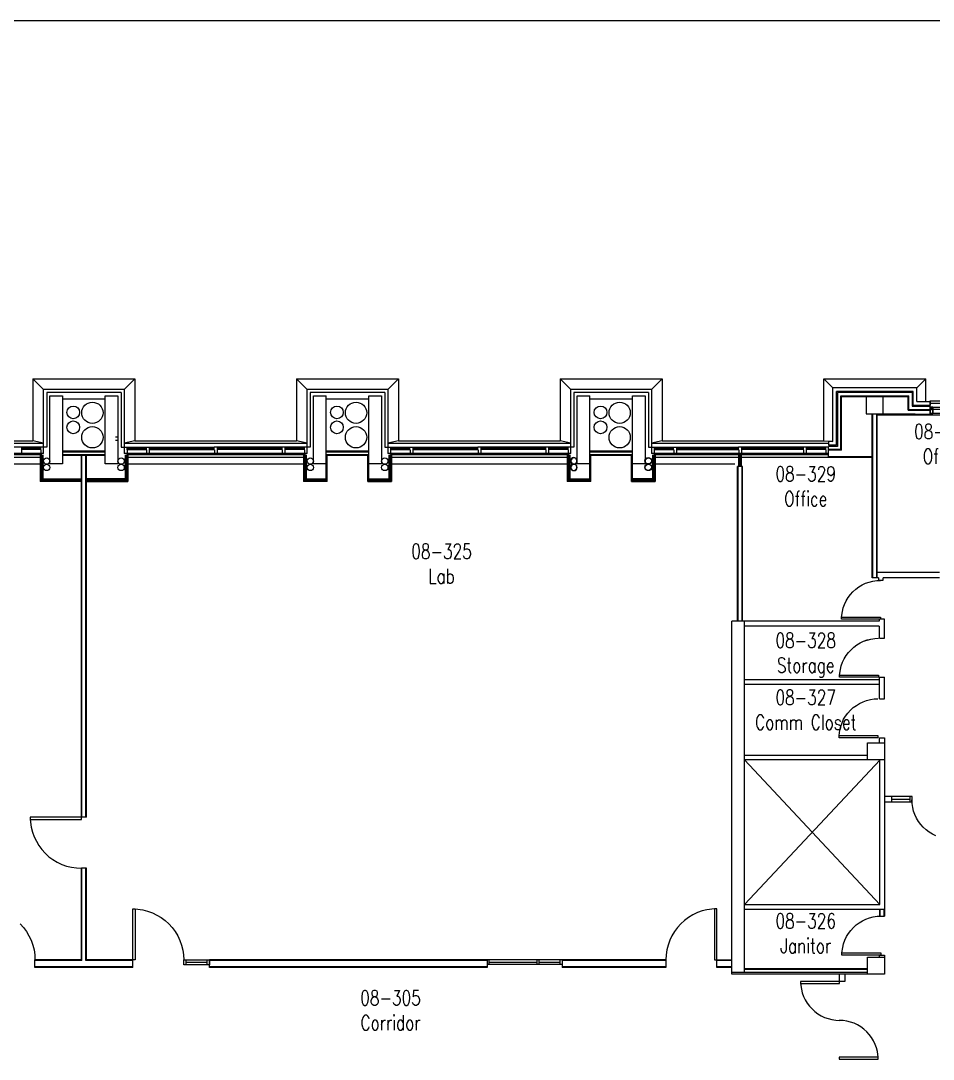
# Model space of a CAD drawing. Extents: x 11182 to 734459, y -1391328 to 152085.
# Drawn here: x 423618 to 445076, y -826823 to -802398 of the extents above; entities that cross this region are included whole.
import ezdxf
from ezdxf.enums import TextEntityAlignment as Align

# ---------------------------------------------------------------- set-up
doc = ezdxf.new("R2010")
doc.units = 0
doc.header["$LTSCALE"] = 500
doc.header["$MEASUREMENT"] = 0
doc.layers.add('0_Defpoints', color=106, linetype='CONTINUOUS', plot=False)
for name, color, linetype in [('0_room_data', 7, 'CONTINUOUS'), ('1_Wall_Exist', 251, 'CONTINUOUS'), ('3_Text', 7, 'CONTINUOUS')]:
    doc.layers.add(name, color=color, linetype=linetype)
doc.styles.add('1_200', font='simplex.shx', dxfattribs={"width": 0.75, "height": 460})

# ---------------------------------------------------------------- blocks, each defined once
blk = doc.blocks.new('room_data')
at = {"layer": '3_Text', "style": '1_200', "width": 0.75}
for tag, p in [('ROOMNUM', (0, 0)), ('ROOMUSE', (0, -575))]:
    blk.add_attdef(tag, text='', height=345, dxfattribs=at).set_placement(p, align=Align.MIDDLE_CENTER)

msp = doc.modelspace()

# ---------------------------------------------------------------- linework, layer by layer
at = {"layer": '0_Defpoints'}
msp.add_lwpolyline([(375129, -802398), (375129, -868101), (476670, -868101), (476670, -802398)], close=True, dxfattribs=at)
at = {"layer": '1_Wall_Exist'}
for p, q in [((423902, -810819), (426302, -810819)), ((423902, -810819), (423902, -812281)), ((424152, -811069), (423902, -810819)), ((426302, -810819), (426052, -811069)), ((426302, -810819), (426302, -812281)), ((430102, -810819), (432502, -810819)), ((430102, -810819), (430102, -812281)), ((430352, -811069), (430102, -810819)), ((432502, -810819), (432252, -811069)), ((432502, -810819), (432502, -812281)), ((436302, -810819), (436302, -812281)), ((436552, -811069), (436302, -810819)), ((436302, -810819), (438702, -810819)), ((438702, -810819), (438452, -811069)), ((438702, -810819), (438702, -812281)), ((442502, -812281), (442502, -810819)), ((442502, -810819), (444902, -810819)), ((442502, -810819), (442712, -811029)), ((444902, -810819), (444692, -811029)), ((444902, -811344), (444902, -810819)), ((426052, -811069), (424152, -811069)), ((424152, -812580), (424152, -811069)), ((425977, -811144), (424227, -811144)), ((424227, -811144), (424227, -812428)), ((425977, -811144), (425977, -812428)), ((426052, -811069), (426052, -812580)), ((432252, -811069), (430352, -811069)), ((430352, -812580), (430352, -811069)), ((432177, -811144), (430427, -811144)), ((430427, -811144), (430427, -812428)), ((432177, -811144), (432177, -812428)), ((432252, -811069), (432252, -812580)), ((438452, -811069), (436552, -811069)), ((436552, -812580), (436552, -811069)), ((438377, -811144), (436627, -811144)), ((436627, -811144), (436627, -812428)), ((438377, -811144), (438377, -812428)), ((438452, -811069), (438452, -812580)), ((442712, -812293), (442712, -811029)), ((444692, -811029), (442712, -811029)), ((444602, -811119), (442802, -811119)), ((442802, -812383), (442802, -811119)), ((444577, -811144), (442827, -811144)), ((442827, -811144), (442827, -812408)), ((444577, -811144), (444577, -811466)), ((444602, -811441), (444602, -811119)), ((444692, -811351), (444692, -811029)), ((424302, -812819), (424302, -811219)), ((424302, -811219), (424602, -811219)), ((424602, -811219), (424602, -812819)), ((424602, -811294), (425602, -811294)), ((425602, -812819), (425602, -811219)), ((425602, -811219), (425902, -811219)), ((425902, -811219), (425902, -812819)), ((430502, -812819), (430502, -811219)), ((430502, -811219), (430802, -811219)), ((430802, -813216), (430802, -811219)), ((430802, -811294), (431802, -811294)), ((431802, -811219), (432102, -811219)), ((431802, -813216), (431802, -811219)), ((432102, -811219), (432102, -812819)), ((436702, -812819), (436702, -811219)), ((436702, -811219), (437002, -811219)), ((437002, -813216), (437002, -811219)), ((437002, -811294), (438002, -811294)), ((438002, -811219), (438302, -811219)), ((438002, -813216), (438002, -811219)), ((438302, -811219), (438302, -812819)), ((442902, -812483), (442902, -811219)), ((442902, -811219), (444502, -811219)), ((442918, -812499), (442918, -811235)), ((442918, -811235), (444486, -811235)), ((443502, -811247), (443502, -811647)), ((443902, -811247), (443502, -811247)), ((443902, -811647), (443902, -811247)), ((444486, -811557), (444486, -811235)), ((444502, -811541), (444502, -811219)), ((444692, -811351), (445002, -811351)), ((445002, -811341), (445002, -811441)), ((445002, -811341), (448602, -811341)), ((445002, -811665), (445002, -811341)), ((445002, -811391), (448602, -811391)), ((443502, -811647), (444652, -811647)), ((443643, -815504), (443643, -811647)), ((443656, -815504), (443656, -811647)), ((443748, -815504), (443748, -811647)), ((443761, -815504), (443761, -811647)), ((443761, -811649), (445002, -811649)), ((444486, -811557), (445002, -811557)), ((444502, -811541), (445002, -811541)), ((444577, -811466), (445002, -811466)), ((444602, -811441), (445002, -811441)), ((445002, -811665), (445002, -811466)), ((445002, -811506), (445002, -811486)), ((445068, -811486), (445002, -811486)), ((445002, -811498), (445005, -811498)), ((445007, -811506), (445002, -811506)), ((445002, -811541), (445028, -811541)), ((445002, -811638), (445002, -811541)), ((445066, -811638), (445002, -811638)), ((445005, -811496), (445005, -811486)), ((445005, -811496), (445010, -811491)), ((445005, -811501), (445005, -811503)), ((445010, -811501), (445005, -811501)), ((445005, -811503), (445007, -811503)), ((445007, -811524), (445005, -811526)), ((445005, -811524), (445007, -811524)), ((445005, -811531), (445005, -811524)), ((445005, -811529), (445010, -811526)), ((445012, -811529), (445005, -811529)), ((445005, -811531), (445007, -811531)), ((445007, -811534), (445005, -811531)), ((445005, -811539), (445007, -811539)), ((445005, -811544), (445005, -811546)), ((445007, -811544), (445005, -811544)), ((445007, -811546), (445005, -811544)), ((445005, -811546), (445010, -811546)), ((445005, -811549), (445005, -811635)), ((445012, -811549), (445005, -811549)), ((445005, -811635), (445012, -811635)), ((445007, -811503), (445007, -811506)), ((445007, -811531), (445007, -811546)), ((445012, -811544), (445007, -811541)), ((445010, -811491), (445010, -811498)), ((445010, -811498), (445012, -811498)), ((445010, -811503), (445010, -811501)), ((445061, -811503), (445010, -811503)), ((445010, -811524), (445023, -811524)), ((445010, -811526), (445010, -811524)), ((445010, -811546), (445010, -811541)), ((445012, -811498), (445012, -811503)), ((445012, -811526), (445012, -811529)), ((445020, -811526), (445012, -811526)), ((445012, -811541), (445012, -811544)), ((445012, -811546), (445012, -811549)), ((445028, -811546), (445012, -811546)), ((445012, -811633), (445017, -811633)), ((445012, -811635), (445012, -811633)), ((445017, -811633), (445017, -811635)), ((445017, -811635), (445053, -811635)), ((445020, -811539), (445020, -811526)), ((445025, -811541), (445020, -811539)), ((445023, -811524), (445023, -811539)), ((445023, -811539), (445025, -811541)), ((445028, -811501), (445043, -811501)), ((445028, -811503), (445028, -811501)), ((445028, -811506), (445043, -811503)), ((445028, -811541), (445028, -811506)), ((445053, -811511), (445028, -811511)), ((445028, -811549), (445028, -811546)), ((445030, -811549), (445028, -811549)), ((445030, -811496), (445040, -811496)), ((445030, -811501), (445030, -811496)), ((445030, -811526), (445035, -811531)), ((445030, -811541), (445030, -811526)), ((445040, -811541), (445030, -811541)), ((445030, -811544), (445030, -811549)), ((445040, -811544), (445030, -811544)), ((445033, -811501), (445033, -811496)), ((445033, -811511), (445033, -811521)), ((445033, -811521), (445035, -811529)), ((445035, -811529), (445038, -811521)), ((445035, -811531), (445040, -811526)), ((445038, -811501), (445038, -811496)), ((445038, -811521), (445038, -811511)), ((445040, -811496), (445040, -811501)), ((445040, -811526), (445040, -811541)), ((445040, -811549), (445040, -811544)), ((445043, -811549), (445040, -811549)), ((445043, -811501), (445043, -811541)), ((445043, -811521), (445045, -811521)), ((445045, -811529), (445043, -811529)), ((445043, -811539), (445053, -811539)), ((445043, -811541), (445061, -811541)), ((445043, -811546), (445043, -811549)), ((445058, -811546), (445043, -811546)), ((445045, -811521), (445045, -811529)), ((445053, -811539), (445053, -811511)), ((445053, -811633), (445058, -811633)), ((445053, -811635), (445053, -811633)), ((445055, -811506), (445055, -811541)), ((445076, -811511), (445055, -811511)), ((445055, -811519), (445076, -811516)), ((445076, -811529), (445055, -811529)), ((445055, -811536), (445076, -811536)), ((445058, -811498), (445061, -811498)), ((445058, -811503), (445058, -811498)), ((445058, -811549), (445058, -811546)), ((445063, -811549), (445058, -811549)), ((445058, -811633), (445058, -811635)), ((445058, -811635), (445063, -811635)), ((445061, -811491), (445066, -811496)), ((445061, -811498), (445061, -811491)), ((445061, -811501), (445061, -811503)), ((445066, -811501), (445061, -811501)), ((445061, -811516), (445061, -811529)), ((445061, -811541), (445061, -811546)), ((445061, -811546), (445066, -811546)), ((445063, -811503), (445066, -811503)), ((445063, -811506), (445063, -811503)), ((445066, -811506), (445063, -811506)), ((445063, -811536), (446763, -811536)), ((445063, -811541), (445066, -811541)), ((445063, -811544), (445063, -811541)), ((445066, -811544), (445063, -811544)), ((445063, -811635), (445063, -811549)), ((445066, -811486), (445066, -811496)), ((445068, -811498), (445066, -811506)), ((445066, -811498), (445068, -811498)), ((445066, -811503), (445066, -811501)), ((445066, -811541), (445066, -811638)), ((448539, -811638), (445066, -811638)), ((445068, -811486), (448536, -811486)), ((445068, -811501), (445068, -811486)), ((445068, -811498), (445071, -811511)), ((445068, -811549), (445071, -811536)), ((445068, -811546), (445068, -811549)), ((443761, -811665), (445002, -811665)), ((445002, -811665), (448602, -811665)), ((419852, -812331), (424152, -812331)), ((420102, -812281), (423902, -812281)), ((424152, -812331), (423902, -812281)), ((425842, -812187), (425892, -812187)), ((425842, -812262), (425892, -812262)), ((426302, -812281), (426052, -812331)), ((426052, -812331), (430352, -812331)), ((426302, -812281), (430102, -812281)), ((430352, -812331), (430102, -812281)), ((432502, -812281), (432252, -812331)), ((432252, -812331), (436552, -812331)), ((432502, -812281), (436302, -812281)), ((436552, -812331), (436302, -812281)), ((438702, -812281), (438452, -812331)), ((438452, -812331), (442612, -812331)), ((438702, -812281), (442502, -812281)), ((442502, -812281), (442712, -812293)), ((442612, -812293), (442612, -812383)), ((442712, -812293), (442612, -812293)), ((442802, -812383), (442612, -812383)), ((424089, -812607), (419916, -812607)), ((424152, -812580), (421971, -812580)), ((424227, -812428), (422037, -812428)), ((423631, -812428), (423631, -812580)), ((424087, -812453), (423631, -812453)), ((424087, -812479), (423631, -812479)), ((424070, -812607), (424070, -813235)), ((424084, -812453), (424087, -812441)), ((424087, -812491), (424084, -812479)), ((424087, -812491), (424087, -812428)), ((424089, -812491), (424087, -812491)), ((424089, -812491), (424089, -812580)), ((424089, -812607), (424089, -813216)), ((424089, -812607), (424089, -812648)), ((424111, -812607), (424089, -812607)), ((424092, -812610), (424092, -812646)), ((424109, -812610), (424092, -812610)), ((424104, -812614), (424109, -812614)), ((424104, -812614), (424104, -812617)), ((424104, -812617), (424111, -812617)), ((424109, -812614), (424109, -812610)), ((424111, -812607), (424111, -813194)), ((424111, -812617), (424111, -812607)), ((424133, -812607), (424133, -813194)), ((425602, -812519), (424602, -812519)), ((425602, -812544), (424602, -812544)), ((425602, -812608), (424602, -812608)), ((425602, -812624), (424602, -812624)), ((425043, -821132), (425043, -812624)), ((425056, -821132), (425056, -812624)), ((425148, -821132), (425148, -812624)), ((425161, -821132), (425161, -812624)), ((425977, -812428), (428168, -812428)), ((428171, -812580), (426052, -812580)), ((426072, -812607), (426072, -813194)), ((426094, -812607), (426094, -813194)), ((426094, -812607), (426116, -812607)), ((426094, -812617), (426094, -812607)), ((426101, -812617), (426094, -812617)), ((426096, -812610), (426113, -812610)), ((426096, -812614), (426096, -812610)), ((426101, -812614), (426096, -812614)), ((426101, -812614), (426101, -812617)), ((426113, -812610), (426113, -812646)), ((426116, -812453), (426571, -812453)), ((426116, -812479), (426571, -812479)), ((426116, -812491), (426116, -812580)), ((426116, -812491), (426118, -812491)), ((426116, -812607), (426116, -813216)), ((430289, -812607), (426116, -812607)), ((426116, -812607), (426116, -812648)), ((426118, -812491), (426118, -812428)), ((426121, -812453), (426118, -812441)), ((426118, -812491), (426121, -812479)), ((426135, -812607), (426135, -813235)), ((426569, -812453), (426571, -812441)), ((426571, -812491), (426569, -812479)), ((426571, -812491), (426571, -812428)), ((426574, -812491), (426571, -812491)), ((426574, -812491), (426574, -812580)), ((426637, -812428), (426637, -812580)), ((426637, -812453), (428168, -812453)), ((426637, -812479), (428168, -812479)), ((428166, -812453), (428168, -812441)), ((428168, -812491), (428166, -812479)), ((428234, -812428), (428168, -812428)), ((428168, -812491), (428168, -812428)), ((428171, -812491), (428168, -812491)), ((428171, -812491), (428171, -812580)), ((430352, -812580), (428171, -812580)), ((428234, -812428), (428234, -812580)), ((430427, -812428), (428237, -812428)), ((429765, -812453), (428237, -812453)), ((429765, -812479), (428237, -812479)), ((429763, -812453), (429765, -812441)), ((429765, -812491), (429763, -812479)), ((429765, -812491), (429765, -812428)), ((429768, -812491), (429765, -812491)), ((429768, -812491), (429768, -812580)), ((429831, -812428), (429831, -812580)), ((430287, -812453), (429831, -812453)), ((430287, -812479), (429831, -812479)), ((430270, -812607), (430270, -813235)), ((430284, -812453), (430287, -812441)), ((430287, -812491), (430284, -812479)), ((430287, -812491), (430287, -812428)), ((430289, -812491), (430287, -812491)), ((430289, -812491), (430289, -812580)), ((430289, -812607), (430289, -813216)), ((430289, -812607), (430289, -812648)), ((430311, -812607), (430289, -812607)), ((430309, -812610), (430292, -812610)), ((430292, -812610), (430292, -812646)), ((430304, -812614), (430304, -812617)), ((430304, -812614), (430309, -812614)), ((430304, -812617), (430311, -812617)), ((430309, -812614), (430309, -812610)), ((430311, -812607), (430311, -813194)), ((430311, -812617), (430311, -812607)), ((430333, -812607), (430333, -813194)), ((431802, -812519), (430802, -812519)), ((431802, -812544), (430802, -812544)), ((431802, -812608), (430802, -812608)), ((431802, -812624), (430802, -812624)), ((430821, -813235), (430821, -812624)), ((431783, -813235), (431783, -812624)), ((432177, -812428), (434368, -812428)), ((434371, -812580), (432252, -812580)), ((432272, -812607), (432272, -813194)), ((432294, -812607), (432294, -813194)), ((432294, -812617), (432294, -812607)), ((432294, -812607), (432316, -812607)), ((432301, -812617), (432294, -812617)), ((432296, -812610), (432313, -812610)), ((432296, -812614), (432296, -812610)), ((432301, -812614), (432296, -812614)), ((432301, -812614), (432301, -812617)), ((432313, -812610), (432313, -812646)), ((432316, -812453), (432771, -812453)), ((432316, -812479), (432771, -812479)), ((432316, -812491), (432316, -812580)), ((432316, -812491), (432318, -812491)), ((432316, -812607), (432316, -813216)), ((436489, -812607), (432316, -812607)), ((432316, -812607), (432316, -812648)), ((432318, -812491), (432318, -812428)), ((432321, -812453), (432318, -812441)), ((432318, -812491), (432321, -812479)), ((432335, -812607), (432335, -813235)), ((432769, -812453), (432771, -812441)), ((432771, -812491), (432769, -812479)), ((432771, -812491), (432771, -812428)), ((432774, -812491), (432771, -812491)), ((432774, -812491), (432774, -812580)), ((432837, -812428), (432837, -812580)), ((432837, -812453), (434368, -812453)), ((432837, -812479), (434368, -812479)), ((434366, -812453), (434368, -812441)), ((434368, -812491), (434366, -812479)), ((434434, -812428), (434368, -812428)), ((434368, -812491), (434368, -812428)), ((434371, -812491), (434368, -812491)), ((434371, -812491), (434371, -812580)), ((436552, -812580), (434371, -812580)), ((434434, -812428), (434434, -812580)), ((436627, -812428), (434437, -812428)), ((435965, -812453), (434437, -812453)), ((435965, -812479), (434437, -812479)), ((435963, -812453), (435965, -812441)), ((435965, -812491), (435963, -812479)), ((435965, -812491), (435965, -812428)), ((435968, -812491), (435965, -812491)), ((435968, -812491), (435968, -812580)), ((436031, -812428), (436031, -812580)), ((436487, -812453), (436031, -812453)), ((436487, -812479), (436031, -812479)), ((436470, -812607), (436470, -813235)), ((436484, -812453), (436487, -812441)), ((436487, -812491), (436484, -812479)), ((436487, -812491), (436487, -812428)), ((436489, -812491), (436487, -812491)), ((436489, -812491), (436489, -812580)), ((436489, -812607), (436489, -813216)), ((436489, -812607), (436489, -812648)), ((436511, -812607), (436489, -812607)), ((436492, -812610), (436492, -812646)), ((436509, -812610), (436492, -812610)), ((436504, -812614), (436509, -812614)), ((436504, -812614), (436504, -812617)), ((436504, -812617), (436511, -812617)), ((436509, -812614), (436509, -812610)), ((436511, -812607), (436511, -813194)), ((436511, -812617), (436511, -812607)), ((436533, -812607), (436533, -813194)), ((438002, -812519), (437002, -812519)), ((438002, -812544), (437002, -812544)), ((438002, -812608), (437002, -812608)), ((438002, -812624), (437002, -812624)), ((437021, -813235), (437021, -812624)), ((437983, -813235), (437983, -812624)), ((438377, -812428), (440498, -812428)), ((440501, -812580), (438452, -812580)), ((438472, -812607), (438472, -813194)), ((438494, -812607), (438494, -813194)), ((438494, -812607), (438516, -812607)), ((438494, -812617), (438494, -812607)), ((438501, -812617), (438494, -812617)), ((438496, -812610), (438513, -812610)), ((438496, -812614), (438496, -812610)), ((438501, -812614), (438496, -812614)), ((438501, -812614), (438501, -812617)), ((438513, -812610), (438513, -812646)), ((438516, -812453), (438971, -812453)), ((438516, -812479), (438971, -812479)), ((438516, -812491), (438516, -812580)), ((438516, -812491), (438518, -812491)), ((442612, -812607), (438516, -812607)), ((438516, -812607), (438516, -813216)), ((438516, -812607), (438516, -812648)), ((438518, -812491), (438518, -812428)), ((438521, -812453), (438518, -812441)), ((438518, -812491), (438521, -812479)), ((438535, -812607), (438535, -813235)), ((438969, -812453), (438971, -812441)), ((438971, -812491), (438969, -812479)), ((438971, -812491), (438971, -812428)), ((438974, -812491), (438971, -812491)), ((438974, -812491), (438974, -812580)), ((439037, -812428), (439037, -812580)), ((439037, -812453), (440498, -812453)), ((439037, -812479), (440498, -812479)), ((440496, -812453), (440498, -812441)), ((440498, -812491), (440496, -812479)), ((440564, -812428), (440498, -812428)), ((440498, -812491), (440498, -812428)), ((440501, -812491), (440498, -812491)), ((440501, -812491), (440501, -812580)), ((442612, -812580), (440501, -812580)), ((440502, -812880), (440502, -812580)), ((440518, -812880), (440518, -812580)), ((440534, -812580), (440534, -812880)), ((440550, -812580), (440550, -812880)), ((440564, -812428), (440564, -812580)), ((440565, -812880), (440565, -812580)), ((442612, -812428), (440567, -812428)), ((442025, -812453), (440567, -812453)), ((442025, -812479), (440567, -812479)), ((442023, -812453), (442025, -812441)), ((442025, -812491), (442023, -812479)), ((442025, -812491), (442025, -812428)), ((442028, -812491), (442025, -812491)), ((442028, -812491), (442028, -812580)), ((442091, -812428), (442091, -812580)), ((442547, -812453), (442091, -812453)), ((442547, -812479), (442091, -812479)), ((442544, -812453), (442547, -812441)), ((442547, -812491), (442544, -812479)), ((442547, -812491), (442547, -812428)), ((442549, -812491), (442547, -812491)), ((442549, -812491), (442549, -812580)), ((442827, -812408), (442612, -812408)), ((442612, -812667), (442612, -812408)), ((442902, -812483), (442612, -812483)), ((442918, -812499), (442612, -812499)), ((419916, -812665), (424089, -812665)), ((419935, -812819), (424070, -812819)), ((424111, -812648), (424089, -812648)), ((424109, -812646), (424092, -812646)), ((424104, -812639), (424111, -812639)), ((424104, -812639), (424104, -812642)), ((424104, -812642), (424109, -812642)), ((424109, -812642), (424109, -812646)), ((424111, -812639), (424111, -812648)), ((424602, -812819), (424302, -812819)), ((425902, -812819), (425602, -812819)), ((426094, -812639), (426094, -812648)), ((426101, -812639), (426094, -812639)), ((426094, -812648), (426116, -812648)), ((426101, -812642), (426096, -812642)), ((426096, -812642), (426096, -812646)), ((426096, -812646), (426113, -812646)), ((426101, -812639), (426101, -812642)), ((426116, -812665), (430289, -812665)), ((426135, -812819), (430270, -812819)), ((430311, -812648), (430289, -812648)), ((430309, -812646), (430292, -812646)), ((430304, -812639), (430304, -812642)), ((430304, -812639), (430311, -812639)), ((430304, -812642), (430309, -812642)), ((430309, -812642), (430309, -812646)), ((430311, -812639), (430311, -812648)), ((430802, -812819), (430502, -812819)), ((432102, -812819), (431802, -812819)), ((432294, -812639), (432294, -812648)), ((432301, -812639), (432294, -812639)), ((432294, -812648), (432316, -812648)), ((432301, -812642), (432296, -812642)), ((432296, -812642), (432296, -812646)), ((432296, -812646), (432313, -812646)), ((432301, -812639), (432301, -812642)), ((432316, -812665), (436489, -812665)), ((432335, -812819), (436470, -812819)), ((436511, -812648), (436489, -812648)), ((436509, -812646), (436492, -812646)), ((436504, -812639), (436511, -812639)), ((436504, -812639), (436504, -812642)), ((436504, -812642), (436509, -812642)), ((436509, -812642), (436509, -812646)), ((436511, -812639), (436511, -812648)), ((437002, -812819), (436702, -812819)), ((438302, -812819), (438002, -812819)), ((438494, -812639), (438494, -812648)), ((438501, -812639), (438494, -812639)), ((438494, -812648), (438516, -812648)), ((438501, -812642), (438496, -812642)), ((438496, -812642), (438496, -812646)), ((438496, -812646), (438513, -812646)), ((438501, -812639), (438501, -812642)), ((438516, -812665), (442612, -812665)), ((438535, -812819), (440408, -812819)), ((443643, -812651), (442612, -812651)), ((443643, -812667), (442612, -812667)), ((440475, -816520), (440475, -812880)), ((440593, -812880), (440475, -812880)), ((440488, -816520), (440488, -812880)), ((440580, -816520), (440580, -812880)), ((440593, -816520), (440593, -812880)), ((425043, -813235), (424070, -813235)), ((424111, -813152), (424089, -813152)), ((424089, -813152), (424089, -813216)), ((424089, -813172), (425043, -813172)), ((424111, -813194), (424089, -813194)), ((425043, -813216), (424089, -813216)), ((424130, -813216), (424089, -813216)), ((424092, -813155), (424092, -813191)), ((424109, -813155), (424092, -813155)), ((424109, -813191), (424092, -813191)), ((424092, -813196), (424092, -813213)), ((424096, -813196), (424092, -813196)), ((424128, -813213), (424092, -813213)), ((424096, -813201), (424096, -813196)), ((424099, -813201), (424096, -813201)), ((424099, -813194), (425043, -813194)), ((424099, -813201), (424099, -813194)), ((424104, -813159), (424109, -813159)), ((424104, -813159), (424104, -813162)), ((424104, -813162), (424111, -813162)), ((424104, -813184), (424111, -813184)), ((424104, -813184), (424104, -813187)), ((424104, -813187), (424109, -813187)), ((424109, -813159), (424109, -813155)), ((424109, -813187), (424109, -813191)), ((424111, -813162), (424111, -813152)), ((424111, -813184), (424111, -813194)), ((424121, -813194), (424130, -813194)), ((424121, -813201), (424121, -813194)), ((424124, -813201), (424121, -813201)), ((424124, -813201), (424124, -813196)), ((424124, -813196), (424128, -813196)), ((424128, -813196), (424128, -813213)), ((424130, -813194), (424130, -813216)), ((424546, -813194), (424546, -813216)), ((424555, -813194), (424546, -813194)), ((424587, -813216), (424546, -813216)), ((424548, -813196), (424548, -813213)), ((424552, -813196), (424548, -813196)), ((424584, -813213), (424548, -813213)), ((424552, -813201), (424552, -813196)), ((424555, -813201), (424552, -813201)), ((424555, -813201), (424555, -813194)), ((424577, -813194), (424587, -813194)), ((424577, -813201), (424577, -813194)), ((424580, -813201), (424577, -813201)), ((424580, -813201), (424580, -813196)), ((424580, -813196), (424584, -813196)), ((424584, -813196), (424584, -813213)), ((424587, -813194), (424587, -813216)), ((425002, -813194), (425002, -813216)), ((425012, -813194), (425002, -813194)), ((425043, -813216), (425002, -813216)), ((425005, -813196), (425005, -813213)), ((425009, -813196), (425005, -813196)), ((425041, -813213), (425005, -813213)), ((425009, -813201), (425009, -813196)), ((425012, -813201), (425009, -813201)), ((425012, -813201), (425012, -813194)), ((425034, -813194), (425043, -813194)), ((425034, -813201), (425034, -813194)), ((425037, -813201), (425034, -813201)), ((425037, -813201), (425037, -813196)), ((425037, -813196), (425041, -813196)), ((425041, -813196), (425041, -813213)), ((425043, -813194), (425043, -813216)), ((426116, -813172), (425161, -813172)), ((426106, -813194), (425161, -813194)), ((425161, -813194), (425161, -813216)), ((425171, -813194), (425161, -813194)), ((425161, -813216), (426116, -813216)), ((425161, -813216), (425203, -813216)), ((425161, -813235), (426135, -813235)), ((425164, -813196), (425164, -813213)), ((425168, -813196), (425164, -813196)), ((425164, -813213), (425200, -813213)), ((425168, -813201), (425168, -813196)), ((425168, -813201), (425171, -813201)), ((425171, -813201), (425171, -813194)), ((425193, -813194), (425203, -813194)), ((425193, -813201), (425193, -813194)), ((425193, -813201), (425196, -813201)), ((425196, -813201), (425196, -813196)), ((425196, -813196), (425200, -813196)), ((425200, -813196), (425200, -813213)), ((425203, -813194), (425203, -813216)), ((425618, -813194), (425618, -813216)), ((425628, -813194), (425618, -813194)), ((425618, -813216), (425659, -813216)), ((425621, -813196), (425621, -813213)), ((425625, -813196), (425621, -813196)), ((425621, -813213), (425657, -813213)), ((425625, -813201), (425625, -813196)), ((425625, -813201), (425628, -813201)), ((425628, -813201), (425628, -813194)), ((425650, -813194), (425659, -813194)), ((425650, -813201), (425650, -813194)), ((425650, -813201), (425652, -813201)), ((425652, -813201), (425652, -813196)), ((425652, -813196), (425657, -813196)), ((425657, -813196), (425657, -813213)), ((425659, -813194), (425659, -813216)), ((426074, -813194), (426074, -813216)), ((426084, -813194), (426074, -813194)), ((426074, -813216), (426116, -813216)), ((426077, -813196), (426077, -813213)), ((426081, -813196), (426077, -813196)), ((426077, -813213), (426113, -813213)), ((426081, -813201), (426081, -813196)), ((426081, -813201), (426084, -813201)), ((426084, -813201), (426084, -813194)), ((426094, -813152), (426116, -813152)), ((426094, -813162), (426094, -813152)), ((426101, -813162), (426094, -813162)), ((426094, -813184), (426094, -813194)), ((426101, -813184), (426094, -813184)), ((426094, -813194), (426116, -813194)), ((426096, -813155), (426113, -813155)), ((426096, -813159), (426096, -813155)), ((426101, -813159), (426096, -813159)), ((426101, -813187), (426096, -813187)), ((426096, -813187), (426096, -813191)), ((426096, -813191), (426113, -813191)), ((426101, -813159), (426101, -813162)), ((426101, -813184), (426101, -813187)), ((426106, -813201), (426106, -813194)), ((426106, -813201), (426109, -813201)), ((426109, -813201), (426109, -813196)), ((426109, -813196), (426113, -813196)), ((426113, -813155), (426113, -813191)), ((426113, -813196), (426113, -813213)), ((426116, -813152), (426116, -813216)), ((430821, -813235), (430270, -813235)), ((430311, -813152), (430289, -813152)), ((430289, -813152), (430289, -813216)), ((430289, -813172), (430802, -813172)), ((430311, -813194), (430289, -813194)), ((430802, -813216), (430289, -813216)), ((430330, -813216), (430289, -813216)), ((430309, -813155), (430292, -813155)), ((430292, -813155), (430292, -813191)), ((430309, -813191), (430292, -813191)), ((430292, -813196), (430292, -813213)), ((430296, -813196), (430292, -813196)), ((430328, -813213), (430292, -813213)), ((430296, -813201), (430296, -813196)), ((430299, -813201), (430296, -813201)), ((430299, -813194), (430793, -813194)), ((430299, -813201), (430299, -813194)), ((430304, -813159), (430309, -813159)), ((430304, -813159), (430304, -813162)), ((430304, -813162), (430311, -813162)), ((430304, -813184), (430311, -813184)), ((430304, -813184), (430304, -813187)), ((430304, -813187), (430309, -813187)), ((430309, -813159), (430309, -813155)), ((430309, -813187), (430309, -813191)), ((430311, -813162), (430311, -813152)), ((430311, -813184), (430311, -813194)), ((430321, -813194), (430330, -813194)), ((430321, -813201), (430321, -813194)), ((430324, -813201), (430321, -813201)), ((430324, -813201), (430324, -813196)), ((430324, -813196), (430328, -813196)), ((430328, -813196), (430328, -813213)), ((430330, -813194), (430330, -813216)), ((430761, -813194), (430761, -813216)), ((430771, -813194), (430761, -813194)), ((430802, -813216), (430761, -813216)), ((430764, -813196), (430764, -813213)), ((430768, -813196), (430764, -813196)), ((430800, -813213), (430764, -813213)), ((430768, -813201), (430768, -813196)), ((430771, -813201), (430768, -813201)), ((430771, -813201), (430771, -813194)), ((430793, -813201), (430793, -813194)), ((430793, -813194), (430802, -813194)), ((430796, -813201), (430793, -813201)), ((430796, -813201), (430796, -813196)), ((430796, -813196), (430800, -813196)), ((430800, -813196), (430800, -813213)), ((430802, -813194), (430802, -813216)), ((431783, -813235), (432335, -813235)), ((431802, -813172), (432294, -813172)), ((431802, -813194), (431802, -813216)), ((431812, -813194), (431802, -813194)), ((431802, -813216), (432316, -813216)), ((431844, -813216), (431802, -813216)), ((431809, -813196), (431805, -813196)), ((431805, -813196), (431805, -813213)), ((431841, -813213), (431805, -813213)), ((431809, -813201), (431809, -813196)), ((431812, -813201), (431809, -813201)), ((431812, -813194), (432294, -813194)), ((431812, -813201), (431812, -813194)), ((431834, -813194), (431844, -813194)), ((431834, -813201), (431834, -813194)), ((431837, -813201), (431834, -813201)), ((431837, -813201), (431837, -813196)), ((431837, -813196), (431841, -813196)), ((431841, -813196), (431841, -813213)), ((431844, -813194), (431844, -813216)), ((432274, -813194), (432274, -813216)), ((432284, -813194), (432274, -813194)), ((432316, -813216), (432274, -813216)), ((432277, -813196), (432277, -813213)), ((432281, -813196), (432277, -813196)), ((432313, -813213), (432277, -813213)), ((432281, -813201), (432281, -813196)), ((432284, -813201), (432281, -813201)), ((432284, -813201), (432284, -813194)), ((432294, -813152), (432316, -813152)), ((432294, -813162), (432294, -813152)), ((432301, -813162), (432294, -813162)), ((432294, -813184), (432294, -813194)), ((432301, -813184), (432294, -813184)), ((432294, -813194), (432316, -813194)), ((432296, -813155), (432313, -813155)), ((432296, -813159), (432296, -813155)), ((432301, -813159), (432296, -813159)), ((432301, -813187), (432296, -813187)), ((432296, -813187), (432296, -813191)), ((432296, -813191), (432313, -813191)), ((432301, -813159), (432301, -813162)), ((432301, -813184), (432301, -813187)), ((432306, -813201), (432306, -813194)), ((432309, -813201), (432306, -813201)), ((432309, -813201), (432309, -813196)), ((432309, -813196), (432313, -813196)), ((432313, -813155), (432313, -813191)), ((432313, -813196), (432313, -813213)), ((432316, -813152), (432316, -813216)), ((437021, -813235), (436470, -813235)), ((436511, -813152), (436489, -813152)), ((436489, -813152), (436489, -813216)), ((436511, -813194), (436489, -813194)), ((437002, -813216), (436489, -813216)), ((436489, -813216), (436530, -813216)), ((436492, -813155), (436492, -813191)), ((436509, -813155), (436492, -813155)), ((436509, -813191), (436492, -813191)), ((436492, -813196), (436492, -813213)), ((436496, -813196), (436492, -813196)), ((436492, -813213), (436528, -813213)), ((436496, -813201), (436496, -813196)), ((436496, -813201), (436499, -813201)), ((436499, -813201), (436499, -813194)), ((436504, -813159), (436509, -813159)), ((436504, -813159), (436504, -813162)), ((436504, -813162), (436511, -813162)), ((436504, -813184), (436511, -813184)), ((436504, -813184), (436504, -813187)), ((436504, -813187), (436509, -813187)), ((436509, -813159), (436509, -813155)), ((436509, -813187), (436509, -813191)), ((436511, -813162), (436511, -813152)), ((436511, -813172), (437002, -813172)), ((436511, -813184), (436511, -813194)), ((436993, -813194), (436511, -813194)), ((436521, -813194), (436530, -813194)), ((436521, -813201), (436521, -813194)), ((436521, -813201), (436524, -813201)), ((436524, -813201), (436524, -813196)), ((436524, -813196), (436528, -813196)), ((436528, -813196), (436528, -813213)), ((436530, -813194), (436530, -813216)), ((436961, -813194), (436961, -813216)), ((436971, -813194), (436961, -813194)), ((436961, -813216), (437002, -813216)), ((436964, -813196), (436964, -813213)), ((436968, -813196), (436964, -813196)), ((436964, -813213), (437000, -813213)), ((436968, -813201), (436968, -813196)), ((436968, -813201), (436971, -813201)), ((436971, -813201), (436971, -813194)), ((436993, -813194), (437002, -813194)), ((436993, -813201), (436993, -813194)), ((436993, -813201), (436996, -813201)), ((436996, -813201), (436996, -813196)), ((436996, -813196), (437000, -813196)), ((437000, -813196), (437000, -813213)), ((437002, -813194), (437002, -813216)), ((437983, -813235), (438535, -813235)), ((438516, -813172), (438002, -813172)), ((438002, -813194), (438002, -813216)), ((438012, -813194), (438002, -813194)), ((438002, -813216), (438516, -813216)), ((438002, -813216), (438044, -813216)), ((438005, -813196), (438005, -813213)), ((438009, -813196), (438005, -813196)), ((438005, -813213), (438041, -813213)), ((438009, -813201), (438009, -813196)), ((438009, -813201), (438012, -813201)), ((438506, -813194), (438012, -813194)), ((438012, -813201), (438012, -813194)), ((438034, -813194), (438044, -813194)), ((438034, -813201), (438034, -813194)), ((438034, -813201), (438037, -813201)), ((438037, -813201), (438037, -813196)), ((438037, -813196), (438041, -813196)), ((438041, -813196), (438041, -813213)), ((438044, -813194), (438044, -813216)), ((438474, -813194), (438474, -813216)), ((438484, -813194), (438474, -813194)), ((438474, -813216), (438516, -813216)), ((438477, -813196), (438477, -813213)), ((438481, -813196), (438477, -813196)), ((438477, -813213), (438513, -813213)), ((438481, -813201), (438481, -813196)), ((438481, -813201), (438484, -813201)), ((438484, -813201), (438484, -813194)), ((438494, -813152), (438516, -813152)), ((438494, -813162), (438494, -813152)), ((438501, -813162), (438494, -813162)), ((438494, -813184), (438494, -813194)), ((438501, -813184), (438494, -813184)), ((438494, -813194), (438516, -813194)), ((438496, -813155), (438513, -813155)), ((438496, -813159), (438496, -813155)), ((438501, -813159), (438496, -813159)), ((438501, -813187), (438496, -813187)), ((438496, -813187), (438496, -813191)), ((438496, -813191), (438513, -813191)), ((438501, -813159), (438501, -813162)), ((438501, -813184), (438501, -813187)), ((438506, -813201), (438506, -813194)), ((438506, -813201), (438509, -813201)), ((438509, -813201), (438509, -813196)), ((438509, -813196), (438513, -813196)), ((438513, -813155), (438513, -813191)), ((438513, -813196), (438513, -813213)), ((438516, -813152), (438516, -813216)), ((443788, -815504), (443643, -815504)), ((443657, -815578), (443746, -815565)), ((443746, -815565), (443835, -815560)), ((445224, -815377), (443761, -815377)), ((443788, -815504), (443788, -815555)), ((443788, -815555), (443902, -815555)), ((445224, -815504), (443902, -815504)), ((443902, -815555), (443902, -815504)), ((443189, -815828), (443255, -815767)), ((443255, -815767), (443327, -815714)), ((443327, -815714), (443404, -815668)), ((443404, -815668), (443486, -815629)), ((443486, -815629), (443570, -815599)), ((443570, -815599), (443657, -815578)), ((442991, -816124), (443029, -816042)), ((443029, -816042), (443075, -815966)), ((443075, -815966), (443128, -815894)), ((443128, -815894), (443189, -815828)), ((442921, -816423), (442939, -816295)), ((442939, -816295), (442961, -816208)), ((442961, -816208), (442991, -816124)), ((440338, -824822), (440338, -816520)), ((443801, -816520), (440338, -816520)), ((440638, -824784), (440638, -816520)), ((442921, -816474), (442921, -816423)), ((442921, -816423), (443835, -816423)), ((443835, -816474), (442921, -816474)), ((443801, -816470), (443801, -816520)), ((443928, -816470), (443801, -816470)), ((443835, -816423), (443835, -816474)), ((443928, -816923), (443928, -816470)), ((443801, -816635), (440637, -816635)), ((443814, -816922), (443814, -816635)), ((443357, -817031), (443439, -816993)), ((443357, -817031), (443439, -816993)), ((443439, -816993), (443523, -816962)), ((443439, -816993), (443523, -816963)), ((443523, -816963), (443610, -816941)), ((443523, -816962), (443610, -816941)), ((443610, -816941), (443699, -816928)), ((443610, -816941), (443699, -816928)), ((443699, -816928), (443788, -816923)), ((443699, -816928), (443788, -816923)), ((443814, -816923), (443928, -816923)), ((443028, -817329), (443081, -817257)), ((443028, -817329), (443081, -817257)), ((443081, -817257), (443142, -817191)), ((443081, -817257), (443142, -817191)), ((443142, -817191), (443208, -817130)), ((443142, -817191), (443208, -817130)), ((443208, -817130), (443280, -817077)), ((443208, -817130), (443280, -817077)), ((443280, -817077), (443357, -817031)), ((443280, -817077), (443357, -817031)), ((442914, -817572), (442944, -817487)), ((442914, -817571), (442944, -817487)), ((442944, -817487), (442982, -817406)), ((442982, -817406), (443028, -817329)), ((442874, -817786), (442892, -817658)), ((442892, -817658), (442914, -817571)), ((440638, -817888), (443814, -817888)), ((440638, -818002), (443814, -818002)), ((442874, -817837), (442874, -817786)), ((442874, -817786), (443788, -817786)), ((442874, -817786), (443788, -817786)), ((443788, -817837), (442874, -817837)), ((443788, -817837), (442874, -817837)), ((443788, -817786), (443788, -817837)), ((443814, -818345), (443814, -817837)), ((443814, -817837), (443928, -817837)), ((443928, -818345), (443928, -817837)), ((443268, -818500), (443345, -818454)), ((443345, -818454), (443426, -818415)), ((443426, -818415), (443510, -818385)), ((443510, -818385), (443597, -818363)), ((443597, -818363), (443686, -818350)), ((443686, -818350), (443776, -818345)), ((443814, -818345), (443928, -818345)), ((443016, -818752), (443069, -818680)), ((443069, -818680), (443129, -818613)), ((443129, -818613), (443196, -818553)), ((443196, -818553), (443268, -818500)), ((442901, -818994), (442931, -818910)), ((442931, -818910), (442969, -818828)), ((442969, -818828), (443016, -818752)), ((442861, -819209), (442879, -819081)), ((442861, -819260), (442861, -819209)), ((442861, -819209), (443776, -819209)), ((442879, -819081), (442901, -818994)), ((443776, -819209), (443776, -819260)), ((443776, -819260), (442861, -819260)), ((443528, -819785), (443528, -819385)), ((443528, -819385), (443928, -819385)), ((443528, -819385), (443928, -819385)), ((443814, -819385), (443814, -819260)), ((443814, -819260), (443928, -819260)), ((443928, -819260), (443928, -823457)), ((443928, -819385), (443928, -819785)), ((443528, -819680), (440638, -819680)), ((443528, -819785), (440638, -819785)), ((443826, -819785), (440638, -823185)), ((440638, -819785), (443823, -823185)), ((443928, -819785), (443528, -819785)), ((443823, -823185), (443823, -819785)), ((444577, -820646), (443928, -820646)), ((444102, -820773), (444102, -820646)), ((444527, -820646), (444527, -820773)), ((444577, -820773), (444577, -820646)), ((443928, -820773), (444577, -820773)), ((444102, -820709), (444527, -820709)), ((444580, -820811), (444576, -820722)), ((444593, -820900), (444580, -820811)), ((444615, -820987), (444593, -820900)), ((423842, -821132), (423842, -821188)), ((425161, -821132), (423842, -821132)), ((425042, -821188), (425042, -821132)), ((444645, -821071), (444615, -820987)), ((444684, -821153), (444645, -821071)), ((444730, -821230), (444684, -821153)), ((423842, -821188), (423865, -821366)), ((423842, -821188), (425042, -821188)), ((423865, -821366), (423894, -821480)), ((444783, -821301), (444730, -821230)), ((444843, -821368), (444783, -821301)), ((444910, -821428), (444843, -821368)), ((423894, -821480), (423933, -821591)), ((423933, -821591), (423984, -821698)), ((444982, -821482), (444910, -821428)), ((445058, -821528), (444982, -821482)), ((445140, -821566), (445058, -821528)), ((423984, -821698), (424044, -821798)), ((424044, -821798), (424114, -821892)), ((424114, -821892), (424193, -821980)), ((424193, -821980), (424281, -822059)), ((424281, -822059), (424375, -822129)), ((424375, -822129), (424476, -822189)), ((424476, -822189), (424583, -822240)), ((424583, -822240), (424694, -822280)), ((424694, -822280), (424808, -822308)), ((424808, -822308), (424925, -822325)), ((424925, -822325), (425042, -822332)), ((425161, -822332), (425042, -822332)), ((425043, -824485), (425043, -822332)), ((425056, -824498), (425056, -822332)), ((425148, -824498), (425148, -822332)), ((425161, -824485), (425161, -822332)), ((426252, -824663), (426252, -823288)), ((426252, -823288), (426309, -823288)), ((426309, -823288), (426487, -823312)), ((426309, -823288), (426309, -824489)), ((426487, -823312), (426601, -823340)), ((426601, -823340), (426712, -823380)), ((426712, -823380), (426819, -823431)), ((439529, -823376), (439422, -823427)), ((439640, -823336), (439529, -823376)), ((439754, -823308), (439640, -823336)), ((439931, -823284), (439754, -823308)), ((439988, -823284), (439931, -823284)), ((439931, -823284), (439931, -824485)), ((439988, -824663), (439988, -823284)), ((440638, -823185), (443823, -823185)), ((440638, -823290), (443928, -823290)), ((443810, -823290), (443810, -823457)), ((443823, -823290), (443823, -823457)), ((443915, -823290), (443915, -823457)), ((426819, -823431), (426919, -823491)), ((426919, -823491), (427013, -823561)), ((427013, -823561), (427101, -823640)), ((439227, -823557), (439140, -823636)), ((439322, -823487), (439227, -823557)), ((439422, -823427), (439322, -823487)), ((443264, -823665), (443336, -823612)), ((443336, -823612), (443412, -823566)), ((443412, -823566), (443494, -823527)), ((443494, -823527), (443578, -823497)), ((443578, -823497), (443665, -823475)), ((443665, -823475), (443754, -823462)), ((443754, -823462), (443843, -823458)), ((443810, -823457), (443928, -823457)), ((423601, -823636), (423680, -823724)), ((423680, -823724), (423750, -823818)), ((423750, -823818), (423810, -823919)), ((427101, -823640), (427180, -823728)), ((427180, -823728), (427250, -823822)), ((427250, -823822), (427310, -823923)), ((438991, -823818), (438930, -823919)), ((439061, -823724), (438991, -823818)), ((439140, -823636), (439061, -823724)), ((443037, -823940), (443083, -823864)), ((443083, -823864), (443137, -823792)), ((443137, -823792), (443197, -823725)), ((443197, -823725), (443264, -823665)), ((423810, -823919), (423861, -824026)), ((423861, -824026), (423900, -824137)), ((427310, -823923), (427361, -824030)), ((427361, -824030), (427400, -824141)), ((438880, -824026), (438840, -824137)), ((438930, -823919), (438880, -824026)), ((442947, -824193), (442969, -824106)), ((442969, -824106), (442999, -824022)), ((442999, -824022), (443037, -823940)), ((423900, -824137), (423929, -824251)), ((423929, -824251), (423946, -824367)), ((427400, -824141), (427429, -824255)), ((427429, -824255), (427446, -824371)), ((438812, -824251), (438794, -824367)), ((438840, -824137), (438812, -824251)), ((442929, -824321), (442947, -824193)), ((442929, -824372), (442929, -824321)), ((442929, -824321), (443843, -824321)), ((443843, -824321), (443843, -824372)), ((423946, -824367), (423952, -824485)), ((425043, -824485), (423952, -824485)), ((423952, -824663), (423952, -824485)), ((425056, -824498), (423952, -824498)), ((426252, -824498), (425148, -824498)), ((426252, -824485), (425161, -824485)), ((426309, -824489), (426252, -824489)), ((426252, -824603), (426252, -824489)), ((427446, -824371), (427452, -824489)), ((427452, -824603), (427452, -824489)), ((427452, -824489), (427502, -824489)), ((427502, -824489), (427502, -824603)), ((427502, -824489), (428002, -824489)), ((428002, -824546), (427502, -824546)), ((428002, -824603), (428002, -824489)), ((428002, -824489), (428052, -824489)), ((438788, -824485), (428052, -824485)), ((428052, -824663), (428052, -824489)), ((428052, -824489), (428052, -824603)), ((434582, -824498), (428052, -824498)), ((434582, -824485), (434582, -824663)), ((436352, -824599), (434582, -824599)), ((434632, -824599), (434632, -824485)), ((434632, -824542), (435752, -824542)), ((435752, -824485), (435752, -824599)), ((435802, -824485), (435802, -824599)), ((435802, -824542), (436302, -824542)), ((436302, -824599), (436302, -824485)), ((436352, -824485), (436352, -824663)), ((438788, -824498), (436352, -824498)), ((438794, -824367), (438788, -824485)), ((438788, -824485), (438788, -824663)), ((439931, -824485), (440338, -824485)), ((440338, -824498), (439988, -824498)), ((443843, -824372), (442929, -824372)), ((443528, -824822), (443528, -824422)), ((443528, -824422), (443928, -824422)), ((443801, -824372), (443801, -824422)), ((443801, -824372), (443928, -824372)), ((443928, -824372), (443928, -824822)), ((426252, -824650), (423952, -824650)), ((426252, -824663), (423952, -824663)), ((427502, -824603), (427452, -824603)), ((428002, -824603), (427502, -824603)), ((428052, -824603), (428002, -824603)), ((434582, -824650), (428052, -824650)), ((434582, -824663), (428052, -824663)), ((438788, -824650), (436352, -824650)), ((438788, -824663), (436352, -824663)), ((440338, -824650), (439988, -824650)), ((440338, -824663), (439988, -824663)), ((440638, -824784), (440338, -824784)), ((443928, -824822), (440338, -824822)), ((443528, -824695), (440638, -824695)), ((443528, -824714), (440638, -824714)), ((440638, -824773), (443528, -824773)), ((442871, -825045), (442871, -824822)), ((442998, -824822), (442998, -824995)), ((441957, -824995), (441957, -825045)), ((442998, -824995), (441957, -824995)), ((441957, -825045), (441975, -825173)), ((441957, -825045), (442871, -825045)), ((441975, -825173), (441997, -825260)), ((441997, -825260), (442027, -825345)), ((442027, -825345), (442065, -825426)), ((442065, -825426), (442111, -825502)), ((442111, -825502), (442165, -825574)), ((442165, -825574), (442225, -825641)), ((442225, -825641), (442292, -825701)), ((442292, -825701), (442363, -825754)), ((442363, -825754), (442440, -825801)), ((442440, -825801), (442522, -825839)), ((442522, -825839), (442606, -825869)), ((442606, -825869), (442693, -825891)), ((442693, -825891), (442782, -825904)), ((442782, -825904), (442871, -825909)), ((442955, -825914), (442866, -825909)), ((443044, -825927), (442955, -825914)), ((443131, -825949), (443044, -825927)), ((443215, -825979), (443131, -825949)), ((443297, -826017), (443215, -825979)), ((443373, -826063), (443297, -826017)), ((443445, -826116), (443373, -826063)), ((443512, -826177), (443445, -826116)), ((443572, -826243), (443512, -826177)), ((443626, -826315), (443572, -826243)), ((443672, -826392), (443626, -826315)), ((443710, -826473), (443672, -826392)), ((443740, -826558), (443710, -826473)), ((442866, -826772), (442866, -826823)), ((443780, -826772), (442866, -826772)), ((443762, -826644), (443740, -826558)), ((443780, -826772), (443762, -826644)), ((443780, -826823), (443780, -826772)), ((442866, -826823), (443780, -826823))]:
    msp.add_line(p, q, dxfattribs=at)
for centre, radius in [((425302, -811619), 250), ((431502, -811619), 250), ((437702, -811619), 250), ((424852, -811610), 150), ((431052, -811610), 150), ((437252, -811610), 150), ((424852, -811960), 150), ((431052, -811960), 150), ((437252, -811960), 150), ((425302, -812194), 250), ((431502, -812194), 250), ((437702, -812194), 250), ((424227, -812754), 75), ((424227, -812904), 75), ((425978, -812754), 75), ((425978, -812904), 75), ((430427, -812754), 75), ((430427, -812904), 75), ((432178, -812754), 75), ((432178, -812904), 75), ((438372, -812748), 75), ((438372, -812898), 75), ((438378, -812754), 75), ((438378, -812904), 75)]:
    msp.add_circle(centre, radius, dxfattribs=at)
at = {"layer": '1_Wall_Exist', "extrusion": (0, 0, -1)}
for centre in [(-436622, -812748), (-436622, -812898), (-436627, -812754), (-436627, -812904)]:
    msp.add_circle(centre, 75, dxfattribs=at)
at = {"layer": '1_Wall_Exist'}
for centre, start, end in [((445006, -811497), 222.7094, 135), ((445064, -811497), 47.2906, 315)]:
    msp.add_arc(centre, 1.77, start, end, dxfattribs=at)

# ---------------------------------------------------------------- block references
at = {"layer": '0_room_data', "xscale": 1.018417926029456, "yscale": 1.018417926029456, "zscale": 1.018417926029456}
for p, values in [((445337, -812058), {'ROOMNUM': '08-330', 'ROOMUSE': 'Office'}), ((442077, -813056), {'ROOMNUM': '08-329', 'ROOMUSE': 'Office'}), ((433513, -814876), {'ROOMNUM': '08-325', 'ROOMUSE': 'Lab'}), ((442077, -816970), {'ROOMNUM': '08-328', 'ROOMUSE': 'Storage'}), ((442077, -818313), {'ROOMNUM': '08-327', 'ROOMUSE': 'Comm Closet'}), ((442077, -823570), {'ROOMNUM': '08-326', 'ROOMUSE': 'Janitor'}), ((432313, -825380), {'ROOMNUM': '08-305', 'ROOMUSE': 'Corridor'})]:
    msp.add_blockref('room_data', p, dxfattribs=at).add_auto_attribs(values)

doc.saveas('drawing.dxf')
